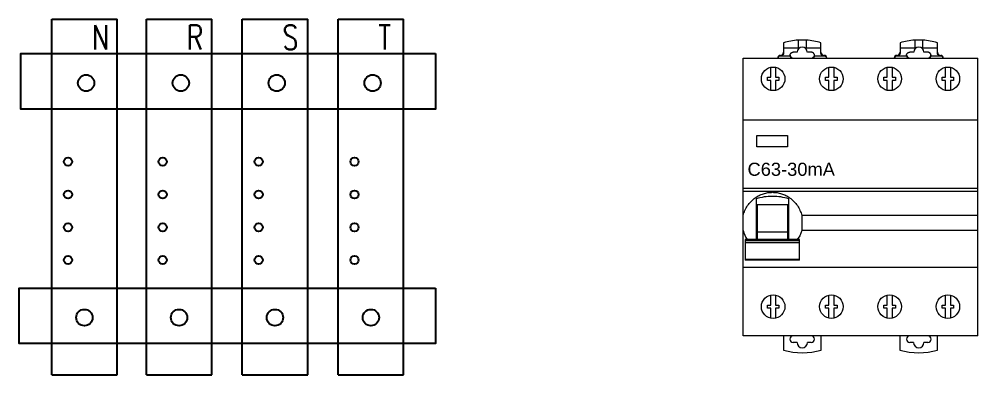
# Model space of a CAD drawing. Header units: millimetres. Extents: x 8199 to 54578, y -26210 to 18307.
# Drawn here: x 46140.4 to 46433.3, y -14240.8 to -14132.3 of the extents above; entities that cross this region are included whole.
import ezdxf

# ---------------------------------------------------------------- set-up
doc = ezdxf.new("R2010")
doc.units = ezdxf.units.MM
doc.header["$MEASUREMENT"] = 0
doc.layers.add('DIBUJO', color=4, linetype='Continuous')
doc.layers.add('ELECT-FUERZA-MOTRIZ', color=170, linetype='Continuous', lineweight=20)
doc.layers.add('TEXTO', color=1, linetype='Continuous', lineweight=30)
doc.styles.add('Annotative', font='arial.ttf')
doc.styles.add('ROMANS', font='simplex.shx')

# ---------------------------------------------------------------- blocks, each defined once
blk = doc.blocks.new('Disyunto Diferencial 4P')
at = {"layer": 'ELECT-FUERZA-MOTRIZ', "color": 0, "linetype": 'Continuous'}
for p, q in [((12.35, 4.64), (12.35, 3)), ((12.35, 3), (12.35, 1.57)), ((16.8, 3), (12.35, 3)), ((16.8, 5.46), (16.8, 3)), ((19.3, 3), (19.3, 5.47)), ((23.75, 3), (19.3, 3)), ((23.75, 3), (23.75, 4.65)), ((23.75, 1.57), (23.75, 3)), ((47.95, 4.64), (47.95, 3)), ((47.95, 3), (47.95, 1.57)), ((52.4, 3), (47.95, 3)), ((52.4, 5.46), (52.4, 3)), ((54.9, 3), (54.9, 5.47)), ((59.35, 3), (54.9, 3)), ((59.35, 3), (59.35, 4.65)), ((59.35, 1.57), (59.35, 3)), ((0, -84.8), (0, 0)), ((0, 0), (71.7, 0)), ((14.33, 0.54), (11.13, 0.54)), ((11.35, 0.57), (11.35, 0.8)), ((14.3, 0.77), (14.3, 0.77)), ((16.5, 1.77), (15.3, 1.77)), ((20.8, 1.77), (19.6, 1.77)), ((24.97, 0.54), (21.77, 0.54)), ((21.8, 0.77), (21.8, 0.77)), ((24.75, 0.57), (24.75, 0.8)), ((49.93, 0.54), (46.73, 0.54)), ((46.95, 0.57), (46.95, 0.8)), ((49.9, 0.77), (49.9, 0.77)), ((52.1, 1.77), (50.9, 1.77)), ((56.4, 1.77), (55.2, 1.77)), ((60.57, 0.54), (57.37, 0.54)), ((57.4, 0.77), (57.4, 0.77)), ((60.35, 0.57), (60.35, 0.8)), ((71.7, -84.8), (71.7, 0)), ((8.4, -5.85), (8.4, -2.82)), ((9.9, -2.82), (9.9, -5.85)), ((26.2, -5.85), (26.2, -2.82)), ((27.7, -2.82), (27.7, -5.85)), ((44, -5.85), (44, -2.82)), ((45.5, -2.82), (45.5, -5.85)), ((61.8, -5.85), (61.8, -2.82)), ((63.3, -2.82), (63.3, -5.85)), ((7.4, -6.84), (7.4, -5.85)), ((7.4, -5.85), (8.4, -5.85)), ((9.9, -5.85), (10.9, -5.85)), ((10.9, -5.85), (10.9, -6.84)), ((25.2, -6.84), (25.2, -5.85)), ((25.2, -5.85), (26.2, -5.85)), ((27.7, -5.85), (28.7, -5.85)), ((28.7, -5.85), (28.7, -6.84)), ((43, -6.84), (43, -5.85)), ((43, -5.85), (44, -5.85)), ((45.5, -5.85), (46.5, -5.85)), ((46.5, -5.85), (46.5, -6.84)), ((60.8, -6.84), (60.8, -5.85)), ((60.8, -5.85), (61.8, -5.85)), ((63.3, -5.85), (64.3, -5.85)), ((64.3, -5.85), (64.3, -6.84)), ((8.4, -6.84), (7.4, -6.84)), ((8.4, -9.87), (8.4, -6.84)), ((9.9, -6.84), (9.9, -9.87)), ((10.9, -6.84), (9.9, -6.84)), ((26.2, -6.84), (25.2, -6.84)), ((26.2, -9.87), (26.2, -6.84)), ((27.7, -6.84), (27.7, -9.87)), ((28.7, -6.84), (27.7, -6.84)), ((44, -6.84), (43, -6.84)), ((44, -9.87), (44, -6.84)), ((45.5, -6.84), (45.5, -9.87)), ((46.5, -6.84), (45.5, -6.84)), ((61.8, -6.84), (60.8, -6.84)), ((61.8, -9.87), (61.8, -6.84)), ((63.3, -6.84), (63.3, -9.87)), ((64.3, -6.84), (63.3, -6.84)), ((0, -18.9), (71.7, -18.9)), ((4.2, -27.14), (4.2, -23.64)), ((4.2, -23.64), (13.5, -23.64)), ((13.5, -23.64), (13.5, -27.14)), ((13.5, -27.14), (4.2, -27.14)), ((71.7, -39.78), (0, -39.78)), ((0, -40.6), (71.7, -40.6)), ((3.95, -42.96), (3.95, -55.39)), ((13.95, -55.39), (13.95, -42.96)), ((4.3, -44.67), (4.3, -55.39)), ((4.3, -44.67), (13.6, -44.67)), ((13.6, -55.39), (13.6, -44.67)), ((17.9, -48.09), (17.9, -52.6)), ((71.7, -48.09), (17.9, -48.09)), ((71.7, -52.6), (17.9, -52.6)), ((0.65, -55.39), (0.65, -61.68)), ((17.25, -55.39), (0.65, -55.39)), ((13.6, -53.16), (4.3, -53.16)), ((17.25, -61.68), (17.25, -55.39)), ((0.65, -55.67), (17.25, -55.67)), ((0.65, -56.24), (17.25, -56.24)), ((0.65, -61.32), (17.25, -61.32)), ((71.7, -63.9), (0, -63.9)), ((17.25, -61.68), (0.65, -61.68)), ((8.4, -75.36), (8.4, -72.33)), ((9.9, -72.33), (9.9, -75.36)), ((26.2, -75.36), (26.2, -72.33)), ((27.7, -72.33), (27.7, -75.36)), ((44, -75.36), (44, -72.33)), ((45.5, -72.33), (45.5, -75.36)), ((61.8, -75.36), (61.8, -72.33)), ((63.3, -72.33), (63.3, -75.36)), ((7.4, -75.36), (8.4, -75.36)), ((7.4, -76.35), (7.4, -75.36)), ((9.9, -75.36), (10.9, -75.36)), ((10.9, -75.36), (10.9, -76.35)), ((25.2, -75.36), (26.2, -75.36)), ((25.2, -76.35), (25.2, -75.36)), ((27.7, -75.36), (28.7, -75.36)), ((28.7, -75.36), (28.7, -76.35)), ((43, -75.36), (44, -75.36)), ((43, -76.35), (43, -75.36)), ((45.5, -75.36), (46.5, -75.36)), ((46.5, -75.36), (46.5, -76.35)), ((60.8, -75.36), (61.8, -75.36)), ((60.8, -76.35), (60.8, -75.36)), ((63.3, -75.36), (64.3, -75.36)), ((64.3, -75.36), (64.3, -76.35)), ((8.4, -76.35), (7.4, -76.35)), ((8.4, -79.38), (8.4, -76.35)), ((10.9, -76.35), (9.9, -76.35)), ((9.9, -76.35), (9.9, -79.38)), ((26.2, -76.35), (25.2, -76.35)), ((26.2, -79.38), (26.2, -76.35)), ((28.7, -76.35), (27.7, -76.35)), ((27.7, -76.35), (27.7, -79.38)), ((44, -76.35), (43, -76.35)), ((44, -79.38), (44, -76.35)), ((46.5, -76.35), (45.5, -76.35)), ((45.5, -76.35), (45.5, -79.38)), ((61.8, -76.35), (60.8, -76.35)), ((61.8, -79.38), (61.8, -76.35)), ((64.3, -76.35), (63.3, -76.35)), ((63.3, -76.35), (63.3, -79.38)), ((71.7, -84.8), (0, -84.8)), ((12.3, -84.8), (12.3, -89.14)), ((23.8, -89.14), (23.8, -84.8)), ((47.9, -84.8), (47.9, -89.14)), ((59.4, -89.14), (59.4, -84.8)), ((16.45, -86.8), (15.3, -86.8)), ((20.8, -86.8), (19.65, -86.8)), ((52.05, -86.8), (50.9, -86.8)), ((56.4, -86.8), (55.25, -86.8))]:
    blk.add_line(p, q, dxfattribs=at)
blk.add_lwpolyline([(17.9, -52.6), (17.33, -54.25), (16.52, -55.39)], dxfattribs=at)
for centre in [(9.15, -6.34), (26.95, -6.34), (44.75, -6.34), (62.55, -6.34), (9.15, -75.86), (26.95, -75.86), (44.75, -75.86), (62.55, -75.86)]:
    blk.add_circle(centre, 3.6, dxfattribs=at)
for centre, radius, start, end in [((18.07, -13.84), 19.35, 93.7668, 107.1978), ((18.07, -13.85), 19.35, 86.3591, 93.7668), ((18.07, -13.84), 19.35, 72.9337, 86.3591), ((53.67, -13.84), 19.35, 93.7668, 107.1978), ((53.67, -13.85), 19.35, 86.3591, 93.7668), ((53.67, -13.84), 19.35, 72.9337, 86.3591), ((11.35, 0), 0.799, 89.9232, 179.921), ((11.35, -0.23), 0.799, 105.7191, 162.5797), ((11.35, -0.23), 0.798, 89.9978, 105.8274), ((11.35, 1.8), 0.999, 269.9454, 347.0414), ((11.35, 1.8), 0.997, 347.1163, 359.9879), ((15.31, 0.77), 1.01, 180.0325, 193.2632), ((15.3, 1), 0.997, 186.5991, 192.9366), ((15.3, 1), 0.999, 193.0148, 270.0545), ((15.3, 0.77), 0.997, 193.3525, 232.1475), ((20.8, 1), 0.999, 269.9455, 346.9852), ((20.8, 0.77), 0.997, 307.8525, 346.6475), ((20.8, 1), 0.997, 347.0633, 353.3318), ((20.79, 0.77), 1.01, 346.738, 359.9678), ((24.75, 1.8), 0.997, 180.012, 192.94), ((24.75, 1.8), 0.999, 193.0148, 270.0545), ((24.75, 0), 0.799, 0.079, 90.0768), ((24.75, -0.23), 0.798, 74.1717, 90.003), ((24.75, -0.23), 0.799, 17.4202, 74.281), ((46.95, 0), 0.799, 89.9232, 179.921), ((46.95, -0.23), 0.799, 105.7191, 162.5797), ((46.95, -0.23), 0.798, 89.9978, 105.8274), ((46.95, 1.8), 0.999, 269.9454, 347.0414), ((46.95, 1.8), 0.997, 347.1163, 359.9879), ((50.91, 0.77), 1.01, 180.0325, 193.2632), ((50.9, 1), 0.997, 186.5991, 192.9366), ((50.9, 1), 0.999, 193.0148, 270.0545), ((50.9, 0.77), 0.997, 193.3525, 232.1475), ((56.4, 1), 0.999, 269.9455, 346.9852), ((56.4, 0.77), 0.997, 307.8525, 346.6475), ((56.4, 1), 0.997, 347.0633, 353.3318), ((56.39, 0.77), 1.01, 346.738, 359.9678), ((60.35, 1.8), 0.997, 180.012, 192.94), ((60.35, 1.8), 0.999, 193.0148, 270.0545), ((60.35, 0), 0.799, 0.079, 90.0768), ((60.35, -0.23), 0.798, 74.1717, 90.003), ((60.35, -0.23), 0.799, 17.4202, 74.281), ((9.12, -50.37), 9.39, 193.7464, 212.5243), ((9.06, -50.4), 9.32, 212.545, 214.5618), ((15.3, -85.8), 1, 90, 270), ((20.8, -85.8), 1, 270, 90), ((50.9, -85.8), 1, 90, 270), ((56.4, -85.8), 1, 270, 90), ((18.05, -86.8), 1.6, 180, 0), ((53.65, -86.8), 1.6, 180, 0), ((18.05, -67.9), 22, 254.849, 285.151), ((53.65, -67.9), 22, 254.849, 285.151)]:
    blk.add_arc(centre, radius, start, end, dxfattribs=at)
for centre in [(18.05, 1.77), (53.65, 1.77)]:
    blk.add_ellipse(centre, major_axis=(0, 1.55), ratio=0.997493, start_param=-1.570796, end_param=1.570796, dxfattribs=at)
for points, knots in [([(12.35, 1.57), (12.35, 1.51), (12.34, 1.37), (12.28, 1.18), (12.19, 1.01), (12.06, 0.86), (11.91, 0.73), (11.74, 0.64), (11.55, 0.58), (11.42, 0.57), (11.35, 0.57)], [0, 0, 0, 0, 0.124989, 0.250006, 0.374999, 0.500006, 0.625011, 0.750004, 0.875016, 1, 1, 1, 1]), ([(14.3, 0.77), (14.3, 0.83), (14.31, 0.97), (14.37, 1.15), (14.46, 1.33), (14.59, 1.48), (14.74, 1.61), (14.91, 1.7), (15.1, 1.76), (15.23, 1.77), (15.3, 1.77)], [0, 0, 0, 0, 0.124987, 0.250005, 0.374997, 0.500002, 0.625006, 0.749999, 0.875014, 1, 1, 1, 1]), ([(21.8, 0.77), (21.8, 0.83), (21.79, 0.97), (21.73, 1.15), (21.64, 1.33), (21.51, 1.48), (21.36, 1.61), (21.19, 1.7), (21, 1.76), (20.87, 1.77), (20.8, 1.77)], [0, 0, 0, 0, 0.124994, 0.250027, 0.37502, 0.500043, 0.625039, 0.750004, 0.875015, 1, 1, 1, 1]), ([(24.75, 0.57), (24.68, 0.57), (24.55, 0.58), (24.36, 0.64), (24.19, 0.73), (24.04, 0.86), (23.91, 1.01), (23.82, 1.18), (23.76, 1.37), (23.75, 1.51), (23.75, 1.57)], [0, 0, 0, 0, 0.124988, 0.250005, 0.374998, 0.500004, 0.625009, 0.750002, 0.875014, 1, 1, 1, 1]), ([(47.95, 1.57), (47.95, 1.51), (47.94, 1.37), (47.88, 1.18), (47.79, 1.01), (47.66, 0.86), (47.51, 0.73), (47.34, 0.64), (47.15, 0.58), (47.02, 0.57), (46.95, 0.57)], [0, 0, 0, 0, 0.124989, 0.250006, 0.374999, 0.500006, 0.625011, 0.750004, 0.875016, 1, 1, 1, 1]), ([(49.9, 0.77), (49.9, 0.83), (49.91, 0.97), (49.97, 1.15), (50.06, 1.33), (50.19, 1.48), (50.34, 1.61), (50.51, 1.7), (50.7, 1.76), (50.83, 1.77), (50.9, 1.77)], [0, 0, 0, 0, 0.124987, 0.250005, 0.374997, 0.500002, 0.625006, 0.749999, 0.875014, 1, 1, 1, 1]), ([(57.4, 0.77), (57.4, 0.83), (57.39, 0.97), (57.33, 1.15), (57.24, 1.33), (57.11, 1.48), (56.96, 1.61), (56.79, 1.7), (56.6, 1.76), (56.47, 1.77), (56.4, 1.77)], [0, 0, 0, 0, 0.124994, 0.250027, 0.37502, 0.500043, 0.625039, 0.750004, 0.875015, 1, 1, 1, 1]), ([(60.35, 0.57), (60.28, 0.57), (60.15, 0.58), (59.96, 0.64), (59.79, 0.73), (59.64, 0.86), (59.51, 1.01), (59.42, 1.18), (59.36, 1.37), (59.35, 1.51), (59.35, 1.57)], [0, 0, 0, 0, 0.124988, 0.250005, 0.374998, 0.500004, 0.625009, 0.750002, 0.875014, 1, 1, 1, 1]), ([(3.7, -42.64), (4.08, -42.37), (4.88, -41.89), (6.18, -41.36), (7.55, -41.04), (8.48, -40.97), (8.95, -40.97)], [0, 0, 0, 0, 0.249994, 0.499959, 0.750009, 1, 1, 1, 1]), ([(8.95, -40.97), (9.42, -40.97), (10.35, -41.04), (11.72, -41.36), (13.02, -41.89), (13.82, -42.37), (14.2, -42.64)], [0, 0, 0, 0, 0.24999, 0.500046, 0.750014, 1, 1, 1, 1]), ([(0, -48.09), (0.13, -47.54), (0.5, -46.48), (1.31, -45), (2.38, -43.69), (3.24, -42.96), (3.7, -42.64)], [0, 0, 0, 0, 0.249797, 0.499776, 0.749848, 1, 1, 1, 1]), ([(14.2, -42.64), (14.66, -42.96), (15.52, -43.69), (16.59, -45), (17.4, -46.48), (17.77, -47.54), (17.9, -48.09)], [0, 0, 0, 0, 0.250146, 0.500221, 0.750203, 1, 1, 1, 1])]:
    blk.add_open_spline(points, degree=3, knots=knots, dxfattribs=at)
for points in [[(8.95, -42.2), (7.22, -42.2), (5.48, -42.47), (3.95, -42.96)], [(13.95, -42.96), (12.42, -42.47), (10.68, -42.2), (8.95, -42.2)]]:
    blk.add_open_spline(points, degree=3, dxfattribs=at)
at = {"layer": 'ELECT-FUERZA-MOTRIZ', "style": 'Annotative'}
blk.add_attdef('TIPO', (1.32, -35.94), '', height=4, dxfattribs=at)

msp = doc.modelspace()

# ---------------------------------------------------------------- linework, layer by layer
at = {"color": 26, "ltscale": 0.2}
for centre, radius in [((46160.82784, -14151.79991), 2.5), ((46189.76323, -14151.79991), 2.5), ((46219.06475, -14151.79991), 2.5), ((46248.3661, -14151.79991), 2.5), ((46155.29274, -14175.82219), 1.25), ((46184.22813, -14175.82219), 1.25), ((46213.52965, -14175.82219), 1.25), ((46242.831, -14175.82219), 1.25), ((46155.29274, -14185.82219), 1.25), ((46184.22813, -14185.82219), 1.25), ((46213.52965, -14185.82219), 1.25), ((46242.831, -14185.82219), 1.25), ((46155.29274, -14195.82219), 1.25), ((46184.22813, -14195.82219), 1.25), ((46213.52965, -14195.82219), 1.25), ((46242.831, -14195.82219), 1.25), ((46155.29274, -14205.82219), 1.25), ((46184.22813, -14205.82219), 1.25), ((46213.52965, -14205.82219), 1.25), ((46242.831, -14205.82219), 1.25), ((46160.29274, -14223.364), 2.5), ((46160.29274, -14223.364), 2.5), ((46189.22813, -14223.364), 2.5), ((46189.22813, -14223.364), 2.5), ((46218.52965, -14223.364), 2.5), ((46218.52965, -14223.364), 2.5), ((46247.831, -14223.364), 2.5), ((46247.831, -14223.364), 2.5)]:
    msp.add_circle(centre, radius, dxfattribs=at)
at = {"layer": 'DIBUJO', "color": 34}
for p, q in [((46150.29274, -14240.83426), (46150.29274, -14132.32904)), ((46150.29274, -14132.32904), (46170.29274, -14132.32904)), ((46150.29274, -14240.83426), (46150.29274, -14132.32904)), ((46150.29274, -14132.32904), (46170.29274, -14132.32904)), ((46170.29274, -14240.83426), (46170.29274, -14132.32904)), ((46179.22813, -14240.83426), (46179.22813, -14132.32904)), ((46179.22813, -14132.32904), (46199.22813, -14132.32904)), ((46199.22813, -14240.83426), (46199.22813, -14132.32904)), ((46208.52965, -14240.83426), (46208.52965, -14132.32904)), ((46208.52965, -14132.32904), (46228.52965, -14132.32904)), ((46228.52965, -14240.83426), (46228.52965, -14132.32904)), ((46237.831, -14240.83426), (46237.831, -14132.32904)), ((46237.831, -14132.32904), (46257.831, -14132.32904)), ((46257.831, -14240.83426), (46257.831, -14132.32904)), ((46150.29274, -14240.83426), (46170.29274, -14240.83426)), ((46179.22813, -14240.83426), (46199.22813, -14240.83426)), ((46208.52965, -14240.83426), (46228.52965, -14240.83426)), ((46237.831, -14240.83426), (46257.831, -14240.83426))]:
    msp.add_line(p, q, dxfattribs=at)
at = {"layer": 'DIBUJO', "ltscale": 6e-05}
for points in [[(46267.59037, -14142.79007), (46267.59037, -14159.7653), (46140.89605, -14159.7653), (46140.89605, -14142.79007)], [(46267.59037, -14214.35415), (46267.59037, -14231.32938), (46140.36095, -14231.32938), (46140.36095, -14214.35415)]]:
    msp.add_lwpolyline(points, close=True, dxfattribs=at)

# ---------------------------------------------------------------- block references
at = {"layer": 'ELECT-FUERZA-MOTRIZ'}
msp.add_blockref('Disyunto Diferencial 4P', (46361.61571, -14144.18165), dxfattribs=at).add_auto_attribs({'TIPO': 'C63-30mA'})

# ---------------------------------------------------------------- texts
at = {"layer": 'TEXTO', "color": 3, "linetype": 'Continuous', "style": 'ROMANS', "width": 0.75}
for s, p in [('N', (46162.61854, -14141.62404)), ('R', (46191.55393, -14141.62404)), ('S', (46220.85545, -14141.62404)), ('T', (46250.1568, -14141.62404))]:
    msp.add_text(s, height=7.5, dxfattribs=at).set_placement(p)

doc.saveas('drawing.dxf')
